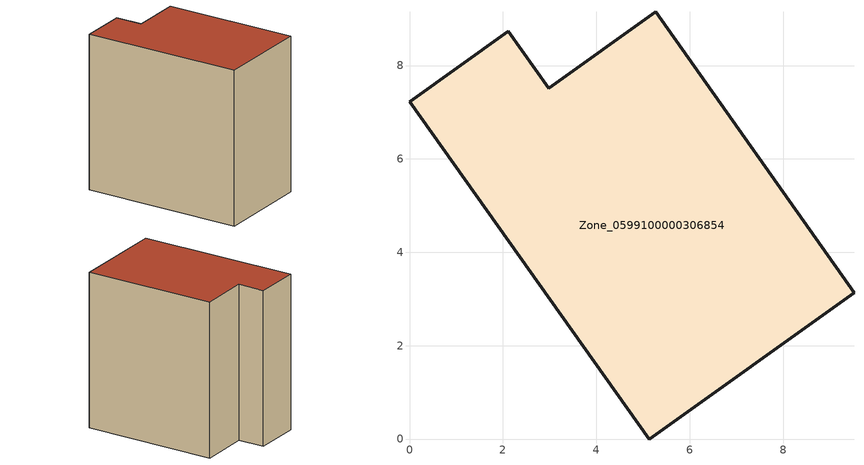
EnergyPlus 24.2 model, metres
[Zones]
Zone_0599100000306854
 floor ground (C_G): 5.14,0 0,7.23 2.11,8.73 2.98,7.51 5.27,9.15 9.52,3.13 z0
 wall outside (C_F): 5.14,0 9.52,3.13 5.27,9.15 2.98,7.51 2.11,8.73 0,7.23 5.14,0 z0:8.69
 roof outside (C_R): 0,7.23 5.14,0 9.52,3.13 5.27,9.15 2.98,7.51 2.11,8.73 z8.69
[BUILDING]
Pand.0599100000306854: North Axis=0; Terrain=City; Loads Convergence Tolerance Value=0.04; Temperature Convergence Tolerance Value=0.4; Solar Distribution=FullExterior; Maximum Number of Warmup Days=25; Minimum Number of Warmup Days=1
[Site:Location]
Rotterdam.The.Hague.AP_ZH_NLD Design_Conditions: Latitude=51.96; Longitude=4.45; Time Zone=1; Elevation=-4.5
[SITE:GROUNDTEMPERATURE:BUILDINGSURFACE]
18, 18, 18, 18, 18, 18, 18, 18, 18, 18, 18, 18
[MATERIAL] Thermal Absorptance=0.9; Solar Absorptance=0.7; Visible Absorptance=0.7
Name | Roughness | Thickness | Conductivity | Density | Specific Heat
G.TI.1975-1991 | MediumSmooth | 0.15 | 0.288461 | 540 | 1210
F.TI.1975-1991 | Rough | 0.3 | 0.230769 | 1920 | 840
R.TI.1975-1991 | MediumRough | 0.2 | 0.153846 | 1500 | 1000
[CONSTRUCTION]
C_G: G.TI.1975-1991
C_F: F.TI.1975-1991
C_R: R.TI.1975-1991
[ZONE]
Zone_0599100000306854: Type=1; Multiplier=1; Ceiling Height=Autocalculate; Volume=Autocalculate; Floor Area=autocalculate; Part of Total Floor Area=Yes
[ZONEINFILTRATION:DESIGNFLOWRATE]
Infil_Zone_0599100000306854: Zone or ZoneList or Space or SpaceList=Zone_0599100000306854; Schedule=AlwaysOn; Design Flow Rate Calculation Method=Flow/Area; Flow Rate per Floor Area=0.003; Constant Term Coefficient=1; Temperature Term Coefficient=0; Velocity Term Coefficient=0; Velocity Squared Term Coefficient=0
[HVACTEMPLATE:ZONE:IDEALLOADSAIRSYSTEM]
Zone_0599100000306854: Maximum Heating Supply Air Temperature=50; Minimum Cooling Supply Air Temperature=13; Maximum Heating Supply Air Humidity Ratio=0.0156; Minimum Cooling Supply Air Humidity Ratio=0.0077; Heating Limit=NoLimit; Cooling Limit=NoLimit; Dehumidification Control Type=ConstantSensibleHeatRatio; Cooling Sensible Heat Ratio=0.7; Dehumidification Setpoint=60; Humidification Control Type=None; Humidification Setpoint=30; Outdoor Air Method=None; Outdoor Air Flow Rate per Person=0.00944; Outdoor Air Flow Rate per Zone Floor Area=0; Outdoor Air Flow Rate per Zone=0; Demand Controlled Ventilation Type=None; Outdoor Air Economizer Type=NoEconomizer; Heat Recovery Type=None; Sensible Heat Recovery Effectiveness=0.7; Latent Heat Recovery Effectiveness=0.65
[ZONECONTROL:THERMOSTAT]
ThermostatControl_Zone_0599100000306854: Zone or ZoneList=Zone_0599100000306854; Control Type Schedule=DualSetpointControlType; Control 1=Thermostat_Zone_0599100000306854; Temperature Difference Between Cutout And Setpoint=0
[THERMOSTATSETPOINT:DUALSETPOINT]
Thermostat_Zone_0599100000306854: Heating Setpoint Temperature Schedule=HeatingSetpoint_Zone_0599100000306854; Cooling Setpoint Temperature Schedule=CoolingSetpoint_Zone_0599100000306854
[SCHEDULE:COMPACT]
HeatingSetpoint_Zone_0599100000306854: Through: 12/31, For: AllDays, Until: 24:00, 21
CoolingSetpoint_Zone_0599100000306854: Through: 12/31, For: AllDays, Until: 24:00, 24
DualSetpointControlType: Through: 12/31, For: AllDays, Until: 24:00, 4
AlwaysOn: Through: 12/31, For: AllDays, Until: 24:00, 1
